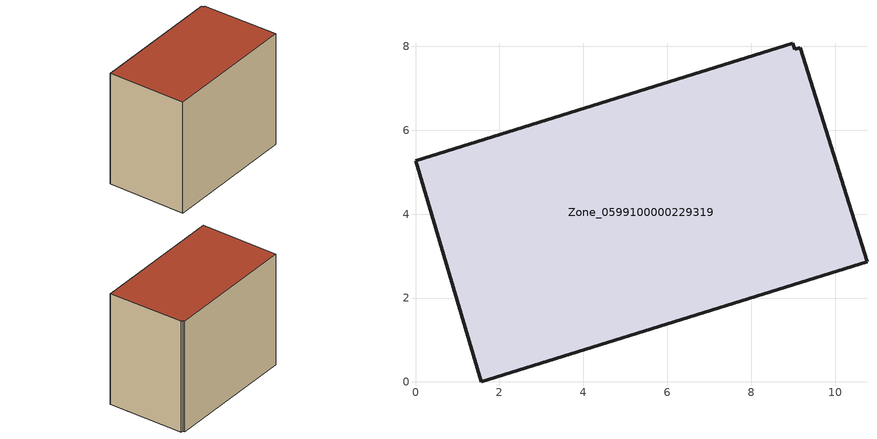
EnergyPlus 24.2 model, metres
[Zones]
Zone_0599100000229319
 floor ground (C_G): 9.17,7.97 10.76,2.87 1.57,0 0,5.28 8.99,8.08 9.04,7.93 z0
 wall outside (C_F): 1.57,0 10.76,2.87 9.17,7.97 9.04,7.93 8.99,8.08 0,5.28 1.57,0 z0:7.97
 roof outside (C_R): 10.76,2.87 9.17,7.97 9.04,7.93 8.99,8.08 0,5.28 1.57,0 z7.97
[BUILDING]
Pand.0599100000229319: North Axis=0; Terrain=City; Loads Convergence Tolerance Value=0.04; Temperature Convergence Tolerance Value=0.4; Solar Distribution=FullExterior; Maximum Number of Warmup Days=25; Minimum Number of Warmup Days=1
[Site:Location]
Rotterdam.The.Hague.AP_ZH_NLD Design_Conditions: Latitude=51.96; Longitude=4.45; Time Zone=1; Elevation=-4.5
[SITE:GROUNDTEMPERATURE:BUILDINGSURFACE]
18, 18, 18, 18, 18, 18, 18, 18, 18, 18, 18, 18
[MATERIAL] Thermal Absorptance=0.9; Solar Absorptance=0.7; Visible Absorptance=0.7
Name | Roughness | Thickness | Conductivity | Density | Specific Heat
G.TC.1946 | MediumSmooth | 0.15 | 1 | 540 | 1210
F.TC.1946 | Rough | 0.3 | 0.857143 | 1920 | 840
R.TC.1946 | MediumRough | 0.2 | 0.909091 | 1500 | 1000
[CONSTRUCTION]
C_G: G.TC.1946
C_F: F.TC.1946
C_R: R.TC.1946
[ZONE]
Zone_0599100000229319: Type=1; Multiplier=1; Ceiling Height=Autocalculate; Volume=Autocalculate; Floor Area=autocalculate; Part of Total Floor Area=Yes
[ZONEINFILTRATION:DESIGNFLOWRATE]
Infil_Zone_0599100000229319: Zone or ZoneList or Space or SpaceList=Zone_0599100000229319; Schedule=AlwaysOn; Design Flow Rate Calculation Method=Flow/Area; Flow Rate per Floor Area=0.003; Constant Term Coefficient=1; Temperature Term Coefficient=0; Velocity Term Coefficient=0; Velocity Squared Term Coefficient=0
[HVACTEMPLATE:ZONE:IDEALLOADSAIRSYSTEM]
Zone_0599100000229319: Maximum Heating Supply Air Temperature=50; Minimum Cooling Supply Air Temperature=13; Maximum Heating Supply Air Humidity Ratio=0.0156; Minimum Cooling Supply Air Humidity Ratio=0.0077; Heating Limit=NoLimit; Cooling Limit=NoLimit; Dehumidification Control Type=ConstantSensibleHeatRatio; Cooling Sensible Heat Ratio=0.7; Dehumidification Setpoint=60; Humidification Control Type=None; Humidification Setpoint=30; Outdoor Air Method=None; Outdoor Air Flow Rate per Person=0.00944; Outdoor Air Flow Rate per Zone Floor Area=0; Outdoor Air Flow Rate per Zone=0; Demand Controlled Ventilation Type=None; Outdoor Air Economizer Type=NoEconomizer; Heat Recovery Type=None; Sensible Heat Recovery Effectiveness=0.7; Latent Heat Recovery Effectiveness=0.65
[ZONECONTROL:THERMOSTAT]
ThermostatControl_Zone_0599100000229319: Zone or ZoneList=Zone_0599100000229319; Control Type Schedule=DualSetpointControlType; Control 1=Thermostat_Zone_0599100000229319; Temperature Difference Between Cutout And Setpoint=0
[THERMOSTATSETPOINT:DUALSETPOINT]
Thermostat_Zone_0599100000229319: Heating Setpoint Temperature Schedule=HeatingSetpoint_Zone_0599100000229319; Cooling Setpoint Temperature Schedule=CoolingSetpoint_Zone_0599100000229319
[SCHEDULE:COMPACT]
HeatingSetpoint_Zone_0599100000229319: Through: 12/31, For: AllDays, Until: 24:00, 21
CoolingSetpoint_Zone_0599100000229319: Through: 12/31, For: AllDays, Until: 24:00, 24
DualSetpointControlType: Through: 12/31, For: AllDays, Until: 24:00, 4
AlwaysOn: Through: 12/31, For: AllDays, Until: 24:00, 1
